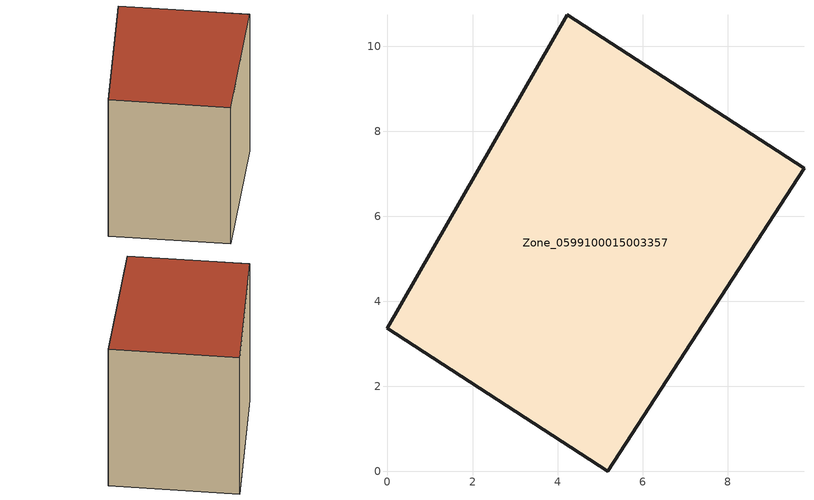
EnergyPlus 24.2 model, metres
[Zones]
Zone_0599100015003357
 floor ground (C_G): 5.18,0 0,3.37 4.23,10.74 9.8,7.13 z0.8
 wall outside (C_F): 0,3.37 5.18,0 9.8,7.13 4.23,10.74 0,3.37 z0.8:9.02
 roof outside (C_R): 9.8,7.13 4.23,10.74 0,3.37 5.18,0 z9.02
[BUILDING]
Pand.0599100015003357: North Axis=0; Terrain=City; Loads Convergence Tolerance Value=0.04; Temperature Convergence Tolerance Value=0.4; Solar Distribution=FullExterior; Maximum Number of Warmup Days=25; Minimum Number of Warmup Days=1
[Site:Location]
Rotterdam.The.Hague.AP_ZH_NLD Design_Conditions: Latitude=51.96; Longitude=4.45; Time Zone=1; Elevation=-4.5
[SITE:GROUNDTEMPERATURE:BUILDINGSURFACE]
18, 18, 18, 18, 18, 18, 18, 18, 18, 18, 18, 18
[MATERIAL] Thermal Absorptance=0.9; Solar Absorptance=0.7; Visible Absorptance=0.7
Name | Roughness | Thickness | Conductivity | Density | Specific Heat
G.TC.1965-1974 | MediumSmooth | 0.15 | 0.882353 | 540 | 1210
F.TC.1965-1974 | Rough | 0.3 | 0.697674 | 1920 | 840
R.TC.1965-1974 | MediumRough | 0.2 | 0.232558 | 1500 | 1000
[CONSTRUCTION]
C_G: G.TC.1965-1974
C_F: F.TC.1965-1974
C_R: R.TC.1965-1974
[ZONE]
Zone_0599100015003357: Type=1; Multiplier=1; Ceiling Height=Autocalculate; Volume=Autocalculate; Floor Area=autocalculate; Part of Total Floor Area=Yes
[ZONEINFILTRATION:DESIGNFLOWRATE]
Infil_Zone_0599100015003357: Zone or ZoneList or Space or SpaceList=Zone_0599100015003357; Schedule=AlwaysOn; Design Flow Rate Calculation Method=Flow/Area; Flow Rate per Floor Area=0.003; Constant Term Coefficient=1; Temperature Term Coefficient=0; Velocity Term Coefficient=0; Velocity Squared Term Coefficient=0
[HVACTEMPLATE:ZONE:IDEALLOADSAIRSYSTEM]
Zone_0599100015003357: Maximum Heating Supply Air Temperature=50; Minimum Cooling Supply Air Temperature=13; Maximum Heating Supply Air Humidity Ratio=0.0156; Minimum Cooling Supply Air Humidity Ratio=0.0077; Heating Limit=NoLimit; Cooling Limit=NoLimit; Dehumidification Control Type=ConstantSensibleHeatRatio; Cooling Sensible Heat Ratio=0.7; Dehumidification Setpoint=60; Humidification Control Type=None; Humidification Setpoint=30; Outdoor Air Method=None; Outdoor Air Flow Rate per Person=0.00944; Outdoor Air Flow Rate per Zone Floor Area=0; Outdoor Air Flow Rate per Zone=0; Demand Controlled Ventilation Type=None; Outdoor Air Economizer Type=NoEconomizer; Heat Recovery Type=None; Sensible Heat Recovery Effectiveness=0.7; Latent Heat Recovery Effectiveness=0.65
[ZONECONTROL:THERMOSTAT]
ThermostatControl_Zone_0599100015003357: Zone or ZoneList=Zone_0599100015003357; Control Type Schedule=DualSetpointControlType; Control 1=Thermostat_Zone_0599100015003357; Temperature Difference Between Cutout And Setpoint=0
[THERMOSTATSETPOINT:DUALSETPOINT]
Thermostat_Zone_0599100015003357: Heating Setpoint Temperature Schedule=HeatingSetpoint_Zone_0599100015003357; Cooling Setpoint Temperature Schedule=CoolingSetpoint_Zone_0599100015003357
[SCHEDULE:COMPACT]
HeatingSetpoint_Zone_0599100015003357: Through: 12/31, For: AllDays, Until: 24:00, 21
CoolingSetpoint_Zone_0599100015003357: Through: 12/31, For: AllDays, Until: 24:00, 24
DualSetpointControlType: Through: 12/31, For: AllDays, Until: 24:00, 4
AlwaysOn: Through: 12/31, For: AllDays, Until: 24:00, 1
